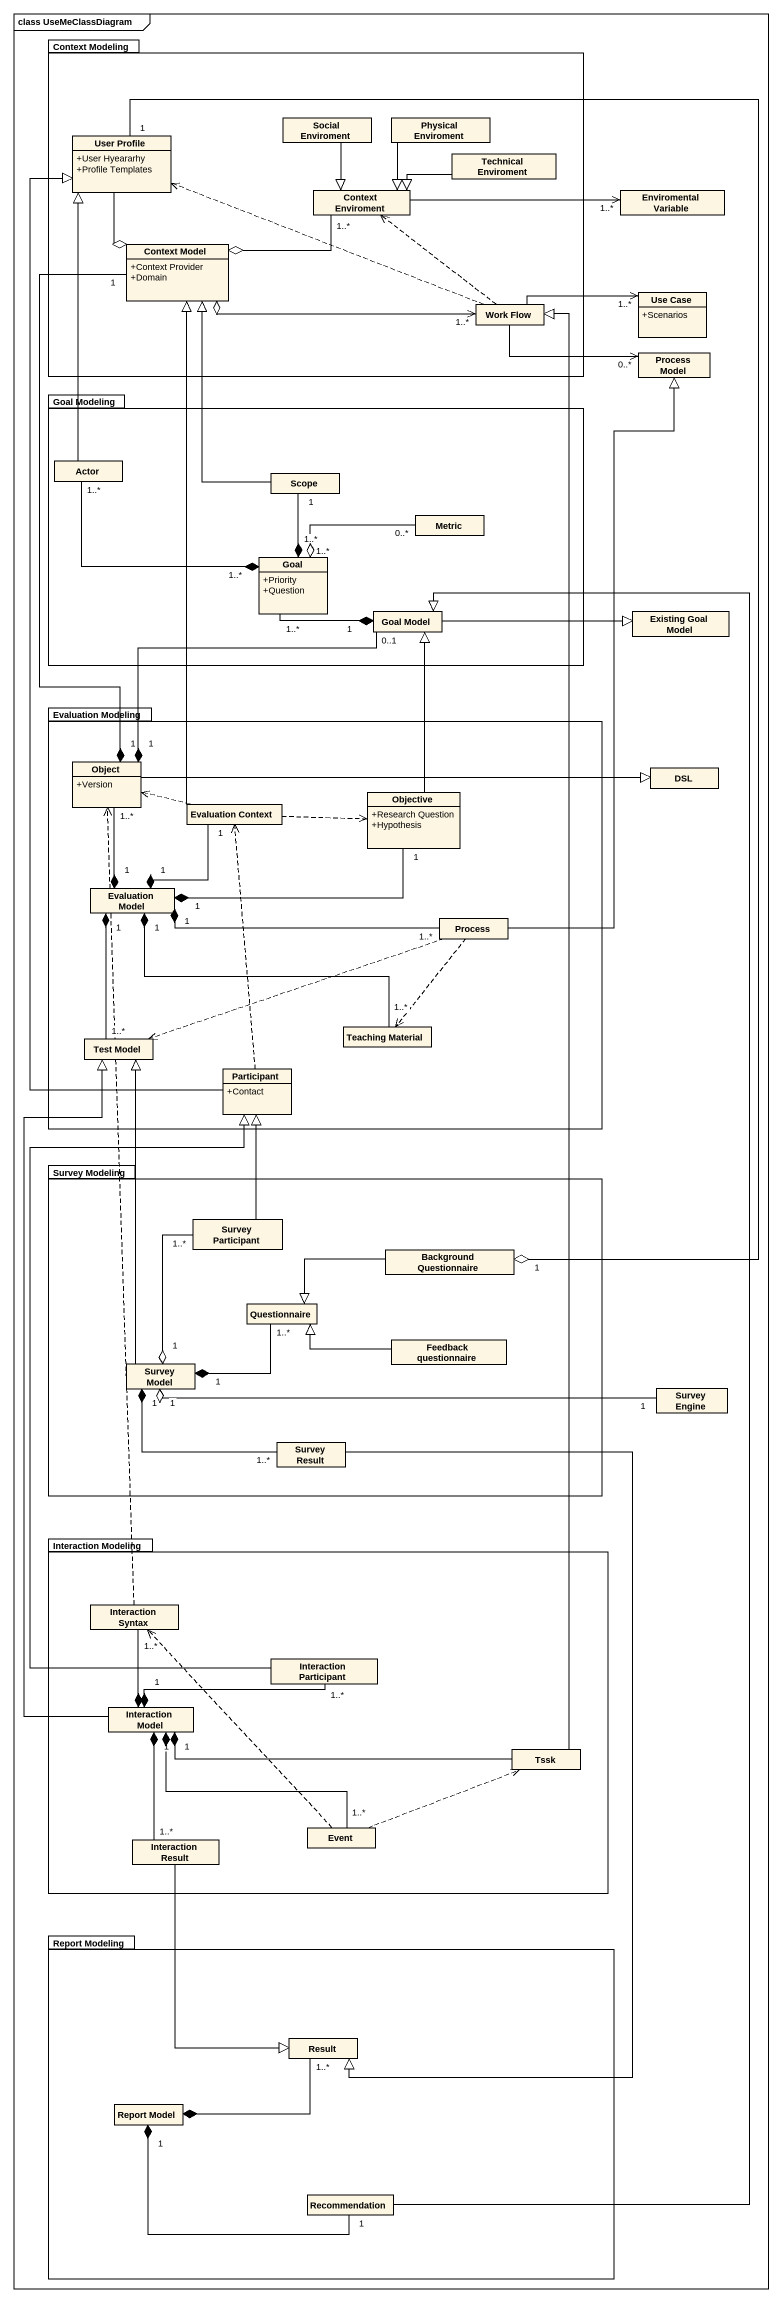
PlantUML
@startuml
mainframe class UseMeClassDiagram
hide circle
hide empty members
skinparam classAttributeIconSize 0
package "Context Modeling" as Context_Modeling {
  class "Social Enviroment" as Social_Enviroment
  class "Physical Enviroment" as Physical_Enviroment
  class "User Profile" as User_Profile {
    +User Hyeararhy
    +Profile Templates
  }
  class "Technical Enviroment" as Technical_Enviroment
  class "Context Enviroment" as Context_Enviroment
  class "Context Model" as Context_Model {
    +Context Provider
    +Domain
  }
  class "Work Flow" as Work_Flow
}
class "Enviromental Variable" as Enviromental_Variable
class "Use Case" as Use_Case {
  +Scenarios
}
class "Process Model" as Process_Model
package "Goal Modeling" as Goal_Modeling {
  class "Actor" as Actor_
  class Scope
  class Metric
  class Goal {
    +Priority
    +Question
  }
  class "Goal Model" as Goal_Model
}
class "Existing Goal Model" as Existing_Goal_Model
package "Evaluation Modeling" as Evaluation_Modeling {
  class "Object" as Object_ {
    +Version
  }
  class "Evaluation Context" as Evaluation_Context
  class Objective {
    +Research Question
    +Hypothesis
  }
  class "Evaluation Model" as Evaluation_Model
  class "Process" as Process_
  class "Test Model" as Test_Model
  class "Teaching Material" as Teaching_Material
  class "Participant" as Participant_ {
    +Contact
  }
}
class DSL
package "Survey Modeling" as Survey_Modeling {
  class "Survey Participant" as Survey_Participant
  class "Background Questionnaire" as Background_Questionnaire
  class Questionnaire
  class "Survey Model" as Survey_Model
  class "Feedback questionnaire" as Feedback_questionnaire
  class "Survey Result" as Survey_Result
}
class "Survey Engine" as Survey_Engine
package "Interaction Modeling" as Interaction_Modeling {
  class "Interaction Syntax" as Interaction_Syntax
  class "Interaction Participant" as Interaction_Participant
  class "Interaction Model" as Interaction_Model
  class Tssk
  class Event
  class "Interaction Result" as Interaction_Result
}
package "Report Modeling" as Report_Modeling {
  class Result
  class "Report Model" as Report_Model
  class Recommendation
}
Social_Enviroment --|> Context_Enviroment
Physical_Enviroment --|> Context_Enviroment
Technical_Enviroment -left-|> Context_Enviroment
Context_Enviroment -right-> "1..*" Enviromental_Variable
Context_Model o-up- User_Profile
Context_Model o-right- "1..*" Context_Enviroment
Context_Model o-right-> "1..*" Work_Flow
Work_Flow .left.> User_Profile
Work_Flow .up.> Context_Enviroment
Work_Flow -right-> "1..*" Use_Case
Work_Flow -right-> "0..*" Process_Model
Actor_ -up-|> User_Profile
Scope -up-|> Context_Model
Goal "1..*" *-left- "1..*" Actor_
Goal "1..*" *-up- "1" Scope
Goal "1..*" o-right- "0..*" Metric
Goal_Model "1" *-left- "1..*" Goal
Goal_Model -right-|> Existing_Goal_Model
Object_ "1" *-up- "1" Context_Model
Object_ "1" *-right- "0..1" Goal_Model
Object_ -right-|> DSL
Evaluation_Context -up-|> Context_Model
Evaluation_Context .left.> Object_
Evaluation_Context .right.> Objective
Objective -up-|> Goal_Model
Evaluation_Model "1" *-up- "1..*" Object_
Evaluation_Model "1" *-up- "1" Evaluation_Context
Evaluation_Model "1" *-right- "1" Objective
Evaluation_Model "1" *-right- "1..*" Process_
Evaluation_Model "1" *-- "1..*" Test_Model
Evaluation_Model "1" *-right- "1..*" Teaching_Material
Process_ -up-|> Process_Model
Process_ .left.> Test_Model
Process_ ..> Teaching_Material
Participant_ -up-|> User_Profile
Participant_ .up.> Evaluation_Context
Survey_Participant -up-|> Participant_
Background_Questionnaire "1" o-up- "1" User_Profile
Background_Questionnaire -left-|> Questionnaire
Survey_Model -up-|> Test_Model
Survey_Model "1" o-up- "1..*" Survey_Participant
Survey_Model "1" *-right- "1..*" Questionnaire
Survey_Model "1" o-right- "1" Survey_Engine
Survey_Model "1" *-right- "1..*" Survey_Result
Feedback_questionnaire -left-|> Questionnaire
Survey_Result --|> Result
Interaction_Syntax .up.> Object_
Interaction_Participant -up-|> Participant_
Interaction_Model -up-|> Test_Model
Interaction_Model *-up- "1..*" Interaction_Syntax
Interaction_Model "1" *-right- "1..*" Interaction_Participant
Interaction_Model "1" *-right- Tssk
Interaction_Model *-- "1..*" Event
Interaction_Model "1" *-- "1..*" Interaction_Result
Tssk -up-|> Work_Flow
Event .up.> Interaction_Syntax
Event .right.> Tssk
Interaction_Result --|> Result
Report_Model *-right- "1..*" Result
Report_Model "1" *-right- "1" Recommendation
Recommendation -up-|> Goal_Model
@enduml
